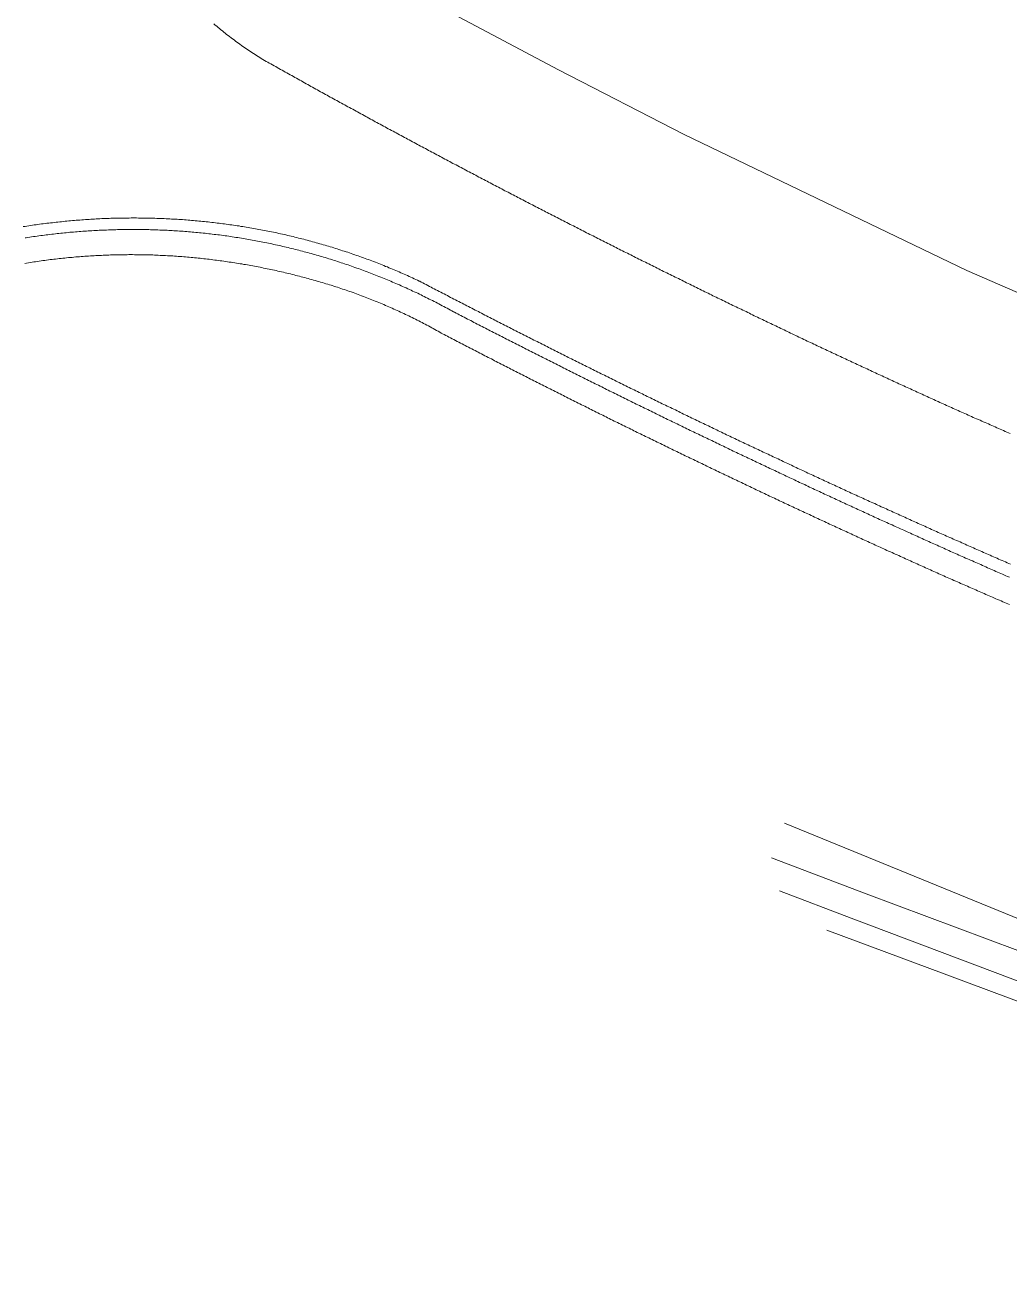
# Model space of a CAD drawing. Header units: millimetres. Extents: x 949 to 2135, y 1001 to 2286.
# Drawn here: x 1002.9 to 1110.2, y 1817.1 to 1952.5 of the extents above; entities that cross this region are included whole.
import ezdxf

# ---------------------------------------------------------------- set-up
doc = ezdxf.new("R2010")
doc.units = ezdxf.units.MM
for name, color, linetype, lineweight in [('Nivel 12', 7, 'Continuous', 0), ('Nivel 15', 7, 'Continuous', 0), ('Nivel 17', 7, 'Continuous', 0), ('Nivel 24', 7, 'Continuous', 0)]:
    doc.layers.add(name, color=color, linetype=linetype, lineweight=lineweight)

msp = doc.modelspace()

# ---------------------------------------------------------------- linework, layer by layer
at = {"layer": 'Nivel 12', "color": 7, "linetype": 'Continuous', "lineweight": 0, "flags": 128}
msp.add_lwpolyline([(1141.8, 1909.98), (1105.59, 1925.7), (1074.76, 1940.55), (1061.07, 1947.58), (1049.08, 1953.94), (1045.34, 1956.87), (1042.32, 1960.26), (1039.95, 1964.12), (1038.45, 1968.03), (1037.59, 1972.23), (1037.5, 1976.58), (1038.18, 1980.97), (1039.56, 1985.11), (1042.17, 1989.62), (1111.21, 2087.93), (1193.4, 1938.26), (1141.8, 1909.98)], close=True, dxfattribs=at)
msp.add_lwpolyline([(1390.01, 1775.7), (1373.63, 1780.26), (1357.2, 1784.77), (1320.88, 1794.15), (1308.18, 1797.28), (1281.18, 1798.11), (1255.82, 1798.87), (1243.14, 1799.29), (1238.94, 1799.84), (1234.55, 1801.06), (1218.53, 1805.86), (1197.93, 1812.27), (1194.06, 1813.64), (1184.78, 1817.23), (1180.66, 1819), (1155.2, 1829.51), (1139.47, 1835.28), (1122.57, 1841.78), (1103.11, 1849.04), (1090.3, 1853.81)], dxfattribs=at)
at = {"layer": 'Nivel 15', "color": 7, "linetype": 'Continuous', "lineweight": 0, "flags": 128}
for points in [[(1023.52, 1952.61), (1023.67, 1952.48), (1023.83, 1952.35), (1023.98, 1952.22), (1024.13, 1952.09), (1024.29, 1951.96), (1024.44, 1951.84), (1024.6, 1951.71), (1024.76, 1951.59), (1024.91, 1951.46), (1025.07, 1951.34), (1025.23, 1951.22), (1025.39, 1951.09), (1025.55, 1950.97), (1025.71, 1950.85), (1025.87, 1950.73), (1026.03, 1950.61), (1026.19, 1950.5), (1026.35, 1950.38), (1026.51, 1950.26), (1026.68, 1950.15), (1026.84, 1950.03), (1027.01, 1949.92), (1027.17, 1949.81), (1027.34, 1949.7), (1027.5, 1949.58), (1027.67, 1949.47), (1027.84, 1949.36), (1028, 1949.26), (1028.17, 1949.15), (1028.34, 1949.04), (1028.51, 1948.93), (1028.68, 1948.83), (1028.85, 1948.72), (1028.86, 1948.72), (1029.03, 1948.62), (1029.21, 1948.52), (1029.38, 1948.42), (1029.56, 1948.33), (1029.73, 1948.23), (1029.91, 1948.13), (1030.08, 1948.03), (1030.26, 1947.94), (1030.43, 1947.84), (1030.6, 1947.74), (1030.78, 1947.64), (1030.95, 1947.54), (1031.13, 1947.45), (1031.3, 1947.35), (1031.48, 1947.25), (1031.65, 1947.15), (1031.83, 1947.06), (1032, 1946.96), (1032.18, 1946.86), (1032.35, 1946.77), (1032.53, 1946.67), (1032.7, 1946.57), (1032.88, 1946.47), (1033.05, 1946.38), (1033.22, 1946.28), (1033.4, 1946.18), (1033.57, 1946.08), (1033.75, 1945.99), (1033.92, 1945.89), (1034.1, 1945.79), (1034.27, 1945.7), (1034.45, 1945.6), (1034.62, 1945.5), (1034.8, 1945.41), (1034.97, 1945.31), (1035.15, 1945.21), (1035.32, 1945.12), (1035.5, 1945.02), (1035.67, 1944.92), (1035.85, 1944.83), (1036.02, 1944.73), (1036.2, 1944.63), (1036.38, 1944.54), (1036.55, 1944.44), (1036.73, 1944.34), (1036.9, 1944.25), (1037.08, 1944.15), (1037.25, 1944.05), (1037.43, 1943.96), (1037.6, 1943.86), (1037.78, 1943.77), (1037.95, 1943.67), (1038.13, 1943.57), (1038.3, 1943.48), (1038.48, 1943.38), (1038.65, 1943.29), (1038.83, 1943.19), (1039.01, 1943.09), (1039.18, 1943), (1039.36, 1942.9), (1039.53, 1942.81), (1039.71, 1942.71), (1039.88, 1942.61), (1040.06, 1942.52), (1040.23, 1942.42), (1040.41, 1942.33), (1040.59, 1942.23), (1040.76, 1942.14), (1040.94, 1942.04), (1041.11, 1941.94), (1041.29, 1941.85), (1041.46, 1941.75), (1041.64, 1941.66), (1041.82, 1941.56), (1041.99, 1941.47), (1042.17, 1941.37), (1042.34, 1941.28), (1042.52, 1941.18), (1042.69, 1941.09), (1042.87, 1940.99), (1043.05, 1940.9), (1043.22, 1940.8), (1043.4, 1940.71), (1043.57, 1940.61), (1043.75, 1940.52), (1043.93, 1940.42), (1044.1, 1940.33), (1044.28, 1940.23), (1044.46, 1940.14), (1044.63, 1940.04), (1044.81, 1939.95), (1044.98, 1939.85), (1045.16, 1939.76), (1045.34, 1939.66), (1045.51, 1939.57), (1045.69, 1939.47), (1045.86, 1939.38), (1046.04, 1939.29), (1046.22, 1939.19), (1046.39, 1939.1), (1046.57, 1939), (1046.75, 1938.91), (1046.92, 1938.81), (1047.1, 1938.72), (1047.28, 1938.63), (1047.45, 1938.53), (1047.63, 1938.44), (1047.8, 1938.34), (1047.98, 1938.25), (1048.16, 1938.15), (1048.33, 1938.06), (1048.51, 1937.97), (1048.69, 1937.87), (1048.86, 1937.78), (1049.04, 1937.69), (1049.22, 1937.59), (1049.39, 1937.5), (1049.57, 1937.4), (1049.75, 1937.31), (1049.92, 1937.22), (1050.1, 1937.12), (1050.28, 1937.03), (1050.45, 1936.94), (1050.63, 1936.84), (1050.81, 1936.75), (1050.98, 1936.66), (1051.16, 1936.56), (1051.34, 1936.47), (1051.52, 1936.38), (1051.69, 1936.28), (1051.87, 1936.19), (1052.05, 1936.1), (1052.22, 1936), (1052.4, 1935.91), (1052.58, 1935.82), (1052.75, 1935.72), (1052.93, 1935.63), (1053.11, 1935.54), (1053.29, 1935.44), (1053.46, 1935.35), (1053.64, 1935.26), (1053.82, 1935.17), (1053.99, 1935.07), (1054.17, 1934.98), (1054.35, 1934.89), (1054.53, 1934.79), (1054.7, 1934.7), (1054.88, 1934.61), (1055.06, 1934.52), (1055.23, 1934.42), (1055.41, 1934.33), (1055.59, 1934.24), (1055.77, 1934.15), (1055.94, 1934.05), (1056.12, 1933.96), (1056.3, 1933.87), (1056.48, 1933.78), (1056.65, 1933.69), (1056.83, 1933.59), (1057.01, 1933.5), (1057.19, 1933.41), (1057.36, 1933.32), (1057.54, 1933.22), (1057.72, 1933.13), (1057.9, 1933.04), (1058.07, 1932.95), (1058.25, 1932.86), (1058.43, 1932.76), (1058.61, 1932.67), (1058.78, 1932.58), (1058.96, 1932.49), (1059.14, 1932.4), (1059.32, 1932.31), (1059.5, 1932.21), (1059.67, 1932.12), (1059.85, 1932.03), (1060.03, 1931.94), (1060.21, 1931.85), (1060.38, 1931.76), (1060.56, 1931.67), (1060.74, 1931.57), (1060.92, 1931.48), (1061.1, 1931.39), (1061.27, 1931.3), (1061.45, 1931.21), (1061.63, 1931.12), (1061.81, 1931.03), (1061.99, 1930.94), (1062.16, 1930.84), (1062.34, 1930.75), (1062.52, 1930.66), (1062.7, 1930.57), (1062.88, 1930.48), (1063.06, 1930.39), (1063.23, 1930.3), (1063.41, 1930.21), (1063.59, 1930.12), (1063.77, 1930.03), (1063.95, 1929.94), (1064.12, 1929.84), (1064.3, 1929.75), (1064.48, 1929.66), (1064.66, 1929.57), (1064.84, 1929.48), (1065.02, 1929.39), (1065.19, 1929.3), (1065.37, 1929.21), (1065.55, 1929.12), (1065.73, 1929.03), (1065.91, 1928.94), (1066.09, 1928.85), (1066.27, 1928.76), (1066.44, 1928.67), (1066.62, 1928.58), (1066.8, 1928.49), (1066.98, 1928.4), (1067.16, 1928.31), (1067.34, 1928.22), (1067.52, 1928.13), (1067.69, 1928.04), (1067.87, 1927.95), (1068.05, 1927.86), (1068.23, 1927.77), (1068.41, 1927.68), (1068.59, 1927.59), (1068.77, 1927.5), (1068.94, 1927.41), (1069.12, 1927.32), (1069.3, 1927.23), (1069.48, 1927.14), (1069.66, 1927.05), (1069.84, 1926.96), (1070.02, 1926.87), (1070.2, 1926.78), (1070.38, 1926.69), (1070.55, 1926.61), (1070.73, 1926.52), (1070.91, 1926.43), (1071.09, 1926.34), (1071.27, 1926.25), (1071.45, 1926.16), (1071.63, 1926.07), (1071.81, 1925.98), (1071.99, 1925.89), (1072.17, 1925.8), (1072.35, 1925.71), (1072.52, 1925.62), (1072.7, 1925.54), (1072.88, 1925.45), (1073.06, 1925.36), (1073.24, 1925.27), (1073.42, 1925.18), (1073.6, 1925.09), (1073.78, 1925), (1073.96, 1924.91), (1074.14, 1924.83), (1074.32, 1924.74), (1074.5, 1924.65), (1074.68, 1924.56), (1074.85, 1924.47), (1075.03, 1924.38), (1075.21, 1924.3), (1075.39, 1924.21), (1075.57, 1924.12), (1075.75, 1924.03), (1075.93, 1923.94), (1076.11, 1923.85), (1076.29, 1923.77), (1076.47, 1923.68), (1076.65, 1923.59), (1076.83, 1923.5), (1077.01, 1923.41), (1077.19, 1923.33), (1077.37, 1923.24), (1077.55, 1923.15), (1077.73, 1923.06), (1077.91, 1922.97), (1078.09, 1922.89), (1078.27, 1922.8), (1078.45, 1922.71), (1078.63, 1922.62), (1078.81, 1922.54), (1078.99, 1922.45), (1079.17, 1922.36), (1079.35, 1922.27), (1079.53, 1922.19), (1079.71, 1922.1), (1079.89, 1922.01), (1080.07, 1921.92), (1080.25, 1921.84), (1080.43, 1921.75), (1080.6, 1921.66), (1080.78, 1921.58), (1080.97, 1921.49), (1081.15, 1921.4), (1081.33, 1921.31), (1081.51, 1921.23), (1081.69, 1921.14), (1081.87, 1921.05), (1082.05, 1920.97), (1082.23, 1920.88), (1082.41, 1920.79), (1082.59, 1920.71), (1082.77, 1920.62), (1082.95, 1920.53), (1083.13, 1920.45), (1083.31, 1920.36), (1083.49, 1920.27), (1083.67, 1920.19), (1083.85, 1920.1), (1084.03, 1920.01), (1084.21, 1919.93), (1084.39, 1919.84), (1084.57, 1919.75), (1084.75, 1919.67), (1084.93, 1919.58), (1085.11, 1919.49), (1085.29, 1919.41), (1085.47, 1919.32), (1085.65, 1919.24), (1085.83, 1919.15), (1086.01, 1919.06), (1086.19, 1918.98), (1086.37, 1918.89), (1086.55, 1918.81), (1086.74, 1918.72), (1086.92, 1918.63), (1087.1, 1918.55), (1087.28, 1918.46), (1087.46, 1918.38), (1087.64, 1918.29), (1087.82, 1918.2), (1088, 1918.12), (1088.18, 1918.03), (1088.36, 1917.95), (1088.54, 1917.86), (1088.72, 1917.78), (1088.9, 1917.69), (1089.08, 1917.61), (1089.27, 1917.52), (1089.45, 1917.43), (1089.63, 1917.35), (1089.81, 1917.26), (1089.99, 1917.18), (1090.17, 1917.09), (1090.35, 1917.01), (1090.53, 1916.92), (1090.71, 1916.84), (1090.89, 1916.75), (1091.07, 1916.67), (1091.26, 1916.58), (1091.44, 1916.5), (1091.62, 1916.41), (1091.8, 1916.33), (1091.98, 1916.24), (1092.16, 1916.16), (1092.34, 1916.07), (1092.52, 1915.99), (1092.7, 1915.9), (1092.89, 1915.82), (1093.07, 1915.74), (1093.25, 1915.65), (1093.43, 1915.57), (1093.61, 1915.48), (1093.79, 1915.4), (1093.97, 1915.31), (1094.15, 1915.23), (1094.34, 1915.14), (1094.52, 1915.06), (1094.7, 1914.98), (1094.88, 1914.89), (1095.06, 1914.81), (1095.24, 1914.72), (1095.42, 1914.64), (1095.61, 1914.56), (1095.79, 1914.47), (1095.97, 1914.39), (1096.15, 1914.3), (1096.33, 1914.22), (1096.51, 1914.14), (1096.7, 1914.05), (1096.88, 1913.97), (1097.06, 1913.88), (1097.24, 1913.8), (1097.42, 1913.72), (1097.6, 1913.63), (1097.79, 1913.55), (1097.97, 1913.47), (1098.15, 1913.38), (1098.33, 1913.3), (1098.51, 1913.21), (1098.69, 1913.13), (1098.88, 1913.05), (1099.06, 1912.96), (1099.24, 1912.88), (1099.42, 1912.8), (1099.6, 1912.71), (1099.78, 1912.63), (1099.97, 1912.55), (1100.15, 1912.47), (1100.33, 1912.38), (1100.51, 1912.3), (1100.69, 1912.22), (1100.88, 1912.13), (1101.06, 1912.05), (1101.24, 1911.97), (1101.42, 1911.88), (1101.6, 1911.8), (1101.79, 1911.72), (1101.97, 1911.64), (1102.15, 1911.55), (1102.33, 1911.47), (1102.44, 1911.42), (1102.62, 1911.34), (1102.8, 1911.26), (1102.99, 1911.18), (1103.17, 1911.1), (1103.35, 1911.01), (1103.54, 1910.93), (1103.72, 1910.85), (1103.9, 1910.77), (1104.08, 1910.69), (1104.27, 1910.61), (1104.45, 1910.53), (1104.63, 1910.44), (1104.81, 1910.36), (1105, 1910.28), (1105.18, 1910.2), (1105.36, 1910.12), (1105.55, 1910.04), (1105.73, 1909.96), (1105.91, 1909.88), (1106.09, 1909.8), (1106.28, 1909.71), (1106.46, 1909.63), (1106.64, 1909.55), (1106.83, 1909.47), (1107.01, 1909.39), (1107.19, 1909.31), (1107.37, 1909.23), (1107.56, 1909.15), (1107.74, 1909.07), (1107.92, 1908.99), (1108.11, 1908.91), (1108.29, 1908.83), (1108.47, 1908.74), (1108.66, 1908.66), (1108.84, 1908.58), (1109.02, 1908.5), (1109.2, 1908.42), (1109.39, 1908.34), (1109.57, 1908.26), (1109.75, 1908.18), (1109.94, 1908.1), (1110.12, 1908.02), (1110.3, 1907.94)], [(1002.75, 1930.5), (1002.95, 1930.53), (1003.15, 1930.56), (1003.35, 1930.59), (1003.54, 1930.62), (1003.74, 1930.65), (1003.94, 1930.68), (1004.14, 1930.7), (1004.33, 1930.73), (1004.53, 1930.76), (1004.73, 1930.79), (1004.93, 1930.81), (1005.13, 1930.84), (1005.33, 1930.86), (1005.52, 1930.89), (1005.72, 1930.91), (1005.92, 1930.93), (1006.12, 1930.96), (1006.32, 1930.98), (1006.52, 1931), (1006.72, 1931.02), (1006.92, 1931.04), (1007.12, 1931.06), (1007.31, 1931.08), (1007.51, 1931.1), (1007.71, 1931.12), (1007.91, 1931.14), (1008.11, 1931.16), (1008.31, 1931.17), (1008.51, 1931.19), (1008.71, 1931.21), (1008.91, 1931.22), (1009.11, 1931.24), (1009.31, 1931.25), (1009.51, 1931.27), (1009.71, 1931.28), (1009.91, 1931.29), (1010.11, 1931.31), (1010.3, 1931.32), (1010.5, 1931.33), (1010.7, 1931.34), (1010.9, 1931.35), (1011.1, 1931.36), (1011.3, 1931.37), (1011.5, 1931.38), (1011.7, 1931.39), (1011.9, 1931.39), (1012.1, 1931.4), (1012.3, 1931.41), (1012.5, 1931.41), (1012.7, 1931.42), (1012.9, 1931.42), (1013.1, 1931.43), (1013.3, 1931.43), (1013.5, 1931.44), (1013.7, 1931.44), (1013.9, 1931.44), (1014.1, 1931.44), (1014.3, 1931.44), (1014.5, 1931.45), (1014.7, 1931.45), (1014.9, 1931.45), (1015.1, 1931.45), (1015.3, 1931.44), (1015.5, 1931.44), (1015.7, 1931.44), (1015.9, 1931.44), (1016.1, 1931.43), (1016.3, 1931.43), (1016.5, 1931.43), (1016.7, 1931.42), (1016.9, 1931.41), (1017.1, 1931.41), (1017.3, 1931.4), (1017.5, 1931.4), (1017.7, 1931.39), (1017.9, 1931.38), (1018.1, 1931.37), (1018.3, 1931.36), (1018.5, 1931.35), (1018.7, 1931.34), (1018.9, 1931.33), (1019.1, 1931.32), (1019.3, 1931.31), (1019.5, 1931.3), (1019.7, 1931.28), (1019.9, 1931.27), (1020.1, 1931.26), (1020.3, 1931.24), (1020.5, 1931.23), (1020.7, 1931.21), (1020.9, 1931.19), (1021.09, 1931.18), (1021.29, 1931.16), (1021.49, 1931.14), (1021.69, 1931.13), (1021.89, 1931.11), (1022.09, 1931.09), (1022.29, 1931.07), (1022.49, 1931.05), (1022.69, 1931.03), (1022.89, 1931.01), (1023.09, 1930.98), (1023.28, 1930.96), (1023.48, 1930.94), (1023.68, 1930.92), (1023.88, 1930.89), (1024.08, 1930.87), (1024.28, 1930.84), (1024.48, 1930.82), (1024.67, 1930.79), (1024.87, 1930.77), (1025.07, 1930.74), (1025.27, 1930.71), (1025.47, 1930.68), (1025.66, 1930.65), (1025.86, 1930.62), (1026.06, 1930.6), (1026.26, 1930.57), (1026.46, 1930.53), (1026.46, 1930.53), (1026.66, 1930.5), (1026.86, 1930.47), (1027.05, 1930.44), (1027.25, 1930.41), (1027.45, 1930.37), (1027.64, 1930.34), (1027.84, 1930.3), (1028.04, 1930.27), (1028.23, 1930.23), (1028.43, 1930.2), (1028.63, 1930.16), (1028.82, 1930.12), (1029.02, 1930.09), (1029.22, 1930.05), (1029.41, 1930.01), (1029.61, 1929.97), (1029.81, 1929.93), (1030, 1929.89), (1030.2, 1929.85), (1030.39, 1929.81), (1030.59, 1929.76), (1030.78, 1929.72), (1030.98, 1929.68), (1031.17, 1929.63), (1031.37, 1929.59), (1031.56, 1929.54), (1031.76, 1929.5), (1031.95, 1929.45), (1032.15, 1929.41), (1032.34, 1929.36), (1032.54, 1929.31), (1032.73, 1929.26), (1032.92, 1929.22), (1033.12, 1929.17), (1033.31, 1929.12), (1033.51, 1929.07), (1033.7, 1929.01), (1033.89, 1928.96), (1034.09, 1928.91), (1034.28, 1928.86), (1034.47, 1928.81), (1034.66, 1928.75), (1034.86, 1928.7), (1035.05, 1928.64), (1035.24, 1928.59), (1035.43, 1928.53), (1035.63, 1928.48), (1035.82, 1928.42), (1036.01, 1928.36), (1036.2, 1928.3), (1036.39, 1928.25), (1036.58, 1928.19), (1036.77, 1928.13), (1036.96, 1928.07), (1037.15, 1928.01), (1037.35, 1927.95), (1037.54, 1927.88), (1037.73, 1927.82), (1037.92, 1927.76), (1038.11, 1927.7), (1038.3, 1927.63), (1038.48, 1927.57), (1038.67, 1927.5), (1038.86, 1927.44), (1039.05, 1927.37), (1039.24, 1927.31), (1039.43, 1927.24), (1039.62, 1927.17), (1039.81, 1927.1), (1039.99, 1927.04), (1040.18, 1926.97), (1040.37, 1926.9), (1040.56, 1926.83), (1040.74, 1926.76), (1040.93, 1926.69), (1041.12, 1926.61), (1041.3, 1926.54), (1041.49, 1926.47), (1041.68, 1926.4), (1041.86, 1926.32), (1042.05, 1926.25), (1042.23, 1926.17), (1042.42, 1926.1), (1042.6, 1926.02), (1042.79, 1925.95), (1042.97, 1925.87), (1043.16, 1925.79), (1043.34, 1925.71), (1043.53, 1925.64), (1043.71, 1925.56), (1043.89, 1925.48), (1044.08, 1925.4), (1044.26, 1925.32), (1044.44, 1925.24), (1044.62, 1925.16), (1044.81, 1925.07), (1044.99, 1924.99), (1045.17, 1924.91), (1045.35, 1924.82), (1045.53, 1924.74), (1045.72, 1924.66), (1045.9, 1924.57), (1045.95, 1924.55), (1046.12, 1924.46), (1046.3, 1924.36), (1046.48, 1924.27), (1046.65, 1924.18), (1046.83, 1924.08), (1047.01, 1923.99), (1047.19, 1923.9), (1047.36, 1923.81), (1047.54, 1923.71), (1047.72, 1923.62), (1047.9, 1923.53), (1048.07, 1923.44), (1048.25, 1923.34), (1048.43, 1923.25), (1048.61, 1923.16), (1048.78, 1923.07), (1048.96, 1922.98), (1049.14, 1922.88), (1049.32, 1922.79), (1049.49, 1922.7), (1049.67, 1922.61), (1049.85, 1922.52), (1050.03, 1922.42), (1050.2, 1922.33), (1050.38, 1922.24), (1050.56, 1922.15), (1050.74, 1922.06), (1050.91, 1921.96), (1051.09, 1921.87), (1051.27, 1921.78), (1051.45, 1921.69), (1051.62, 1921.6), (1051.8, 1921.51), (1051.98, 1921.41), (1052.16, 1921.32), (1052.34, 1921.23), (1052.51, 1921.14), (1052.69, 1921.05), (1052.87, 1920.96), (1053.05, 1920.86), (1053.23, 1920.77), (1053.4, 1920.68), (1053.58, 1920.59), (1053.76, 1920.5), (1053.94, 1920.41), (1054.12, 1920.32), (1054.29, 1920.23), (1054.47, 1920.13), (1054.65, 1920.04), (1054.83, 1919.95), (1055.01, 1919.86), (1055.18, 1919.77), (1055.36, 1919.68), (1055.54, 1919.59), (1055.72, 1919.5), (1055.9, 1919.41), (1056.07, 1919.32), (1056.25, 1919.23), (1056.43, 1919.14), (1056.61, 1919.04), (1056.79, 1918.95), (1056.97, 1918.86), (1057.14, 1918.77), (1057.32, 1918.68), (1057.5, 1918.59), (1057.68, 1918.5), (1057.86, 1918.41), (1058.04, 1918.32), (1058.21, 1918.23), (1058.39, 1918.14), (1058.57, 1918.05), (1058.75, 1917.96), (1058.93, 1917.87), (1059.11, 1917.78), (1059.29, 1917.69), (1059.46, 1917.6), (1059.64, 1917.51), (1059.82, 1917.42), (1060, 1917.33), (1060.18, 1917.24), (1060.36, 1917.15), (1060.54, 1917.06), (1060.71, 1916.97), (1060.89, 1916.88), (1061.07, 1916.79), (1061.25, 1916.7), (1061.43, 1916.61), (1061.61, 1916.52), (1061.79, 1916.43), (1061.97, 1916.34), (1062.14, 1916.25), (1062.32, 1916.16), (1062.5, 1916.07), (1062.68, 1915.98), (1062.86, 1915.89), (1063.04, 1915.8), (1063.22, 1915.71), (1063.4, 1915.62), (1063.58, 1915.54), (1063.75, 1915.45), (1063.93, 1915.36), (1064.11, 1915.27), (1064.29, 1915.18), (1064.47, 1915.09), (1064.65, 1915), (1064.83, 1914.91), (1065.01, 1914.82), (1065.19, 1914.73), (1065.37, 1914.64), (1065.55, 1914.56), (1065.72, 1914.47), (1065.9, 1914.38), (1066.08, 1914.29), (1066.26, 1914.2), (1066.44, 1914.11), (1066.62, 1914.02), (1066.8, 1913.93), (1066.98, 1913.85), (1067.16, 1913.76), (1067.34, 1913.67), (1067.52, 1913.58), (1067.7, 1913.49), (1067.88, 1913.4), (1068.06, 1913.31), (1068.23, 1913.23), (1068.41, 1913.14), (1068.59, 1913.05), (1068.77, 1912.96), (1068.95, 1912.87), (1069.13, 1912.79), (1069.31, 1912.7), (1069.49, 1912.61), (1069.67, 1912.52), (1069.85, 1912.43), (1070.03, 1912.34), (1070.21, 1912.26), (1070.39, 1912.17), (1070.57, 1912.08), (1070.75, 1911.99), (1070.93, 1911.91), (1071.11, 1911.82), (1071.29, 1911.73), (1071.47, 1911.64), (1071.65, 1911.55), (1071.83, 1911.47), (1072.01, 1911.38), (1072.19, 1911.29), (1072.37, 1911.2), (1072.55, 1911.12), (1072.73, 1911.03), (1072.91, 1910.94), (1073.09, 1910.85), (1073.27, 1910.77), (1073.45, 1910.68), (1073.63, 1910.59), (1073.81, 1910.51), (1073.99, 1910.42), (1074.17, 1910.33), (1074.35, 1910.24), (1074.53, 1910.16), (1074.71, 1910.07), (1074.89, 1909.98), (1075.07, 1909.9), (1075.25, 1909.81), (1075.43, 1909.72), (1075.61, 1909.63), (1075.79, 1909.55), (1075.97, 1909.46), (1076.15, 1909.37), (1076.33, 1909.29), (1076.51, 1909.2), (1076.69, 1909.11), (1076.87, 1909.03), (1077.05, 1908.94), (1077.23, 1908.85), (1077.41, 1908.77), (1077.59, 1908.68), (1077.77, 1908.59), (1077.95, 1908.51), (1078.13, 1908.42), (1078.31, 1908.34), (1078.49, 1908.25), (1078.67, 1908.16), (1078.85, 1908.08), (1079.03, 1907.99), (1079.21, 1907.9), (1079.39, 1907.82), (1079.57, 1907.73), (1079.75, 1907.65), (1079.93, 1907.56), (1080.12, 1907.47), (1080.3, 1907.39), (1080.48, 1907.3), (1080.66, 1907.22), (1080.84, 1907.13), (1081.02, 1907.04), (1081.2, 1906.96), (1081.38, 1906.87), (1081.56, 1906.79), (1081.74, 1906.7), (1081.92, 1906.62), (1082.1, 1906.53), (1082.28, 1906.45), (1082.46, 1906.36), (1082.65, 1906.27), (1082.83, 1906.19), (1083.01, 1906.1), (1083.19, 1906.02), (1083.37, 1905.93), (1083.55, 1905.85), (1083.73, 1905.76), (1083.91, 1905.68), (1084.09, 1905.59), (1084.27, 1905.51), (1084.45, 1905.42), (1084.64, 1905.34), (1084.82, 1905.25), (1085, 1905.17), (1085.18, 1905.08), (1085.36, 1905), (1085.54, 1904.91), (1085.72, 1904.83), (1085.9, 1904.74), (1086.08, 1904.66), (1086.27, 1904.57), (1086.45, 1904.49), (1086.63, 1904.4), (1086.81, 1904.32), (1086.99, 1904.23), (1087.17, 1904.15), (1087.35, 1904.06), (1087.53, 1903.98), (1087.71, 1903.9), (1087.9, 1903.81), (1088.08, 1903.73), (1088.26, 1903.64), (1088.44, 1903.56), (1088.62, 1903.47), (1088.8, 1903.39), (1088.98, 1903.31), (1089.17, 1903.22), (1089.35, 1903.14), (1089.53, 1903.05), (1089.71, 1902.97), (1089.89, 1902.88), (1090.07, 1902.8), (1090.25, 1902.72), (1090.44, 1902.63), (1090.62, 1902.55), (1090.8, 1902.47), (1090.98, 1902.38), (1091.16, 1902.3), (1091.34, 1902.21), (1091.53, 1902.13), (1091.71, 1902.05), (1091.89, 1901.96), (1092.07, 1901.88), (1092.25, 1901.8), (1092.43, 1901.71), (1092.62, 1901.63), (1092.8, 1901.55), (1092.98, 1901.46), (1093.16, 1901.38), (1093.34, 1901.29), (1093.53, 1901.21), (1093.71, 1901.13), (1093.89, 1901.05), (1094.07, 1900.96), (1094.25, 1900.88), (1094.43, 1900.8), (1094.62, 1900.71), (1094.8, 1900.63), (1094.98, 1900.55), (1095.16, 1900.46), (1095.34, 1900.38), (1095.53, 1900.3), (1095.71, 1900.21), (1095.89, 1900.13), (1096.07, 1900.05), (1096.25, 1899.97), (1096.44, 1899.88), (1096.62, 1899.8), (1096.8, 1899.72), (1096.98, 1899.64), (1097.17, 1899.55), (1097.35, 1899.47), (1097.53, 1899.39), (1097.71, 1899.31), (1097.89, 1899.22), (1098.08, 1899.14), (1098.26, 1899.06), (1098.44, 1898.98), (1098.62, 1898.89), (1098.81, 1898.81), (1098.99, 1898.73), (1099.17, 1898.65), (1099.35, 1898.57), (1099.53, 1898.48), (1099.72, 1898.4), (1099.9, 1898.32), (1100.08, 1898.24), (1100.26, 1898.15), (1100.45, 1898.07), (1100.63, 1897.99), (1100.81, 1897.91), (1100.99, 1897.83), (1101.18, 1897.75), (1101.36, 1897.66), (1101.54, 1897.58), (1101.72, 1897.5), (1101.91, 1897.42), (1102.09, 1897.34), (1102.27, 1897.26), (1102.45, 1897.17), (1102.64, 1897.09), (1102.82, 1897.01), (1103, 1896.93), (1103.19, 1896.85), (1103.37, 1896.77), (1103.55, 1896.69), (1103.73, 1896.6), (1103.92, 1896.52), (1104.1, 1896.44), (1104.28, 1896.36), (1104.46, 1896.28), (1104.65, 1896.2), (1104.83, 1896.12), (1105.01, 1896.04), (1105.2, 1895.96), (1105.38, 1895.87), (1105.56, 1895.79), (1105.74, 1895.71), (1105.93, 1895.63), (1106.11, 1895.55), (1106.29, 1895.47), (1106.48, 1895.39), (1106.66, 1895.31), (1106.84, 1895.23), (1107.03, 1895.15), (1107.21, 1895.07), (1107.39, 1894.99), (1107.58, 1894.91), (1107.76, 1894.83), (1107.94, 1894.75), (1108.12, 1894.67), (1108.31, 1894.58), (1108.49, 1894.5), (1108.67, 1894.42), (1108.86, 1894.34), (1109.04, 1894.26), (1109.22, 1894.18), (1109.41, 1894.1), (1109.59, 1894.02), (1109.77, 1893.94), (1109.96, 1893.86), (1110.14, 1893.78), (1110.32, 1893.7)]]:
    msp.add_lwpolyline(points, dxfattribs=at)
at = {"layer": 'Nivel 17', "color": 30, "linetype": 'Continuous', "lineweight": 0, "flags": 128}
for points in [[(1110.21, 1892.28), (1110.02, 1892.36), (1109.84, 1892.44), (1109.66, 1892.52), (1109.47, 1892.6), (1109.29, 1892.68), (1109.11, 1892.76), (1108.92, 1892.84), (1108.74, 1892.92), (1108.56, 1893), (1108.37, 1893.08), (1108.19, 1893.16), (1108.01, 1893.24), (1107.82, 1893.32), (1107.64, 1893.4), (1107.46, 1893.48), (1107.27, 1893.56), (1107.09, 1893.65), (1106.91, 1893.73), (1106.73, 1893.81), (1106.54, 1893.89), (1106.36, 1893.97), (1106.18, 1894.05), (1105.99, 1894.13), (1105.81, 1894.21), (1105.63, 1894.29), (1105.44, 1894.37), (1105.26, 1894.45), (1105.08, 1894.53), (1104.9, 1894.62), (1104.71, 1894.7), (1104.53, 1894.78), (1104.35, 1894.86), (1104.16, 1894.94), (1103.98, 1895.02), (1103.8, 1895.1), (1103.62, 1895.18), (1103.43, 1895.27), (1103.25, 1895.35), (1103.07, 1895.43), (1102.89, 1895.51), (1102.7, 1895.59), (1102.52, 1895.67), (1102.34, 1895.76), (1102.16, 1895.84), (1101.97, 1895.92), (1101.79, 1896), (1101.61, 1896.08), (1101.43, 1896.16), (1101.24, 1896.25), (1101.06, 1896.33), (1100.88, 1896.41), (1100.7, 1896.49), (1100.51, 1896.57), (1100.33, 1896.66), (1100.15, 1896.74), (1099.97, 1896.82), (1099.78, 1896.9), (1099.6, 1896.99), (1099.42, 1897.07), (1099.24, 1897.15), (1099.06, 1897.23), (1098.87, 1897.32), (1098.69, 1897.4), (1098.51, 1897.48), (1098.33, 1897.56), (1098.14, 1897.65), (1097.96, 1897.73), (1097.78, 1897.81), (1097.6, 1897.89), (1097.42, 1897.98), (1097.23, 1898.06), (1097.05, 1898.14), (1096.87, 1898.23), (1096.69, 1898.31), (1096.61, 1898.34), (1096.43, 1898.43), (1096.25, 1898.51), (1096.07, 1898.59), (1095.88, 1898.68), (1095.7, 1898.76), (1095.52, 1898.84), (1095.34, 1898.93), (1095.16, 1899.01), (1094.97, 1899.09), (1094.79, 1899.18), (1094.61, 1899.26), (1094.43, 1899.34), (1094.25, 1899.43), (1094.07, 1899.51), (1093.88, 1899.59), (1093.7, 1899.68), (1093.52, 1899.76), (1093.34, 1899.84), (1093.16, 1899.93), (1092.98, 1900.01), (1092.79, 1900.09), (1092.61, 1900.18), (1092.43, 1900.26), (1092.25, 1900.35), (1092.07, 1900.43), (1091.89, 1900.51), (1091.7, 1900.6), (1091.52, 1900.68), (1091.34, 1900.77), (1091.16, 1900.85), (1090.98, 1900.93), (1090.8, 1901.02), (1090.62, 1901.1), (1090.43, 1901.19), (1090.25, 1901.27), (1090.07, 1901.35), (1089.89, 1901.44), (1089.71, 1901.52), (1089.53, 1901.61), (1089.35, 1901.69), (1089.16, 1901.78), (1088.98, 1901.86), (1088.8, 1901.95), (1088.62, 1902.03), (1088.44, 1902.11), (1088.26, 1902.2), (1088.08, 1902.28), (1087.9, 1902.37), (1087.71, 1902.45), (1087.53, 1902.54), (1087.35, 1902.62), (1087.17, 1902.71), (1086.99, 1902.79), (1086.81, 1902.88), (1086.63, 1902.96), (1086.45, 1903.05), (1086.27, 1903.13), (1086.08, 1903.22), (1085.9, 1903.3), (1085.72, 1903.39), (1085.54, 1903.47), (1085.36, 1903.56), (1085.18, 1903.64), (1085, 1903.73), (1084.82, 1903.81), (1084.64, 1903.9), (1084.46, 1903.98), (1084.28, 1904.07), (1084.09, 1904.15), (1083.91, 1904.24), (1083.73, 1904.33), (1083.55, 1904.41), (1083.37, 1904.5), (1083.19, 1904.58), (1083.01, 1904.67), (1082.83, 1904.75), (1082.65, 1904.84), (1082.47, 1904.92), (1082.29, 1905.01), (1082.11, 1905.1), (1081.93, 1905.18), (1081.75, 1905.27), (1081.56, 1905.35), (1081.38, 1905.44), (1081.2, 1905.53), (1081.02, 1905.61), (1080.84, 1905.7), (1080.66, 1905.78), (1080.48, 1905.87), (1080.3, 1905.96), (1080.12, 1906.04), (1079.94, 1906.13), (1079.76, 1906.21), (1079.58, 1906.3), (1079.4, 1906.39), (1079.22, 1906.47), (1079.04, 1906.56), (1078.86, 1906.65), (1078.68, 1906.73), (1078.5, 1906.82), (1078.32, 1906.91), (1078.14, 1906.99), (1077.96, 1907.08), (1077.78, 1907.17), (1077.59, 1907.25), (1077.41, 1907.34), (1077.23, 1907.43), (1077.05, 1907.51), (1076.87, 1907.6), (1076.69, 1907.69), (1076.51, 1907.77), (1076.33, 1907.86), (1076.15, 1907.95), (1075.97, 1908.03), (1075.79, 1908.12), (1075.61, 1908.21), (1075.43, 1908.29), (1075.25, 1908.38), (1075.07, 1908.47), (1074.89, 1908.56), (1074.71, 1908.64), (1074.53, 1908.73), (1074.35, 1908.82), (1074.17, 1908.91), (1073.99, 1908.99), (1073.81, 1909.08), (1073.68, 1909.14), (1073.5, 1909.23), (1073.32, 1909.32), (1073.14, 1909.41), (1072.96, 1909.49), (1072.78, 1909.58), (1072.6, 1909.67), (1072.42, 1909.76), (1072.24, 1909.84), (1072.06, 1909.93), (1071.88, 1910.02), (1071.7, 1910.11), (1071.53, 1910.19), (1071.35, 1910.28), (1071.17, 1910.37), (1070.99, 1910.46), (1070.81, 1910.55), (1070.63, 1910.63), (1070.45, 1910.72), (1070.27, 1910.81), (1070.09, 1910.9), (1069.91, 1910.99), (1069.73, 1911.07), (1069.55, 1911.16), (1069.37, 1911.25), (1069.19, 1911.34), (1069.01, 1911.43), (1068.83, 1911.52), (1068.65, 1911.6), (1068.47, 1911.69), (1068.29, 1911.78), (1068.11, 1911.87), (1067.93, 1911.96), (1067.76, 1912.05), (1067.58, 1912.14), (1067.4, 1912.22), (1067.22, 1912.31), (1067.04, 1912.4), (1066.86, 1912.49), (1066.68, 1912.58), (1066.5, 1912.67), (1066.32, 1912.76), (1066.14, 1912.85), (1065.96, 1912.93), (1065.78, 1913.02), (1065.6, 1913.11), (1065.43, 1913.2), (1065.25, 1913.29), (1065.07, 1913.38), (1064.89, 1913.47), (1064.71, 1913.56), (1064.53, 1913.65), (1064.35, 1913.74), (1064.17, 1913.82), (1063.99, 1913.91), (1063.81, 1914), (1063.64, 1914.09), (1063.46, 1914.18), (1063.28, 1914.27), (1063.1, 1914.36), (1062.92, 1914.45), (1062.74, 1914.54), (1062.56, 1914.63), (1062.38, 1914.72), (1062.2, 1914.81), (1062.03, 1914.9), (1061.85, 1914.99), (1061.67, 1915.08), (1061.49, 1915.17), (1061.31, 1915.26), (1061.13, 1915.35), (1060.95, 1915.44), (1060.77, 1915.53), (1060.6, 1915.62), (1060.42, 1915.71), (1060.24, 1915.8), (1060.06, 1915.89), (1059.88, 1915.98), (1059.7, 1916.07), (1059.52, 1916.16), (1059.35, 1916.25), (1059.17, 1916.34), (1058.99, 1916.43), (1058.81, 1916.52), (1058.63, 1916.61), (1058.45, 1916.7), (1058.28, 1916.79), (1058.1, 1916.88), (1057.92, 1916.97), (1057.74, 1917.06), (1057.56, 1917.15), (1057.38, 1917.24), (1057.21, 1917.33), (1057.03, 1917.42), (1056.85, 1917.51), (1056.67, 1917.6), (1056.49, 1917.69), (1056.31, 1917.79), (1056.14, 1917.88), (1055.96, 1917.97), (1055.78, 1918.06), (1055.6, 1918.15), (1055.42, 1918.24), (1055.24, 1918.33), (1055.07, 1918.42), (1054.89, 1918.51), (1054.71, 1918.6), (1054.53, 1918.69), (1054.35, 1918.79), (1054.18, 1918.88), (1054, 1918.97), (1053.82, 1919.06), (1053.64, 1919.15), (1053.46, 1919.24), (1053.29, 1919.33), (1053.11, 1919.42), (1052.93, 1919.52), (1052.75, 1919.61), (1052.58, 1919.7), (1052.4, 1919.79), (1052.22, 1919.88), (1052.04, 1919.97), (1051.86, 1920.06), (1051.69, 1920.16), (1051.51, 1920.25), (1051.33, 1920.34), (1051.15, 1920.43), (1050.98, 1920.52), (1050.8, 1920.62), (1050.62, 1920.71), (1050.44, 1920.8), (1050.26, 1920.89), (1050.09, 1920.98), (1049.91, 1921.07), (1049.73, 1921.17), (1049.64, 1921.22), (1049.46, 1921.31), (1049.29, 1921.41), (1049.11, 1921.5), (1048.94, 1921.6), (1048.76, 1921.69), (1048.58, 1921.79), (1048.41, 1921.88), (1048.23, 1921.97), (1048.05, 1922.07), (1047.88, 1922.16), (1047.7, 1922.25), (1047.52, 1922.34), (1047.34, 1922.43), (1047.16, 1922.52), (1046.98, 1922.61), (1046.81, 1922.7), (1046.63, 1922.79), (1046.45, 1922.88), (1046.27, 1922.97), (1046.09, 1923.05), (1045.91, 1923.14), (1045.73, 1923.23), (1045.55, 1923.31), (1045.36, 1923.4), (1045.18, 1923.48), (1045, 1923.57), (1044.82, 1923.65), (1044.64, 1923.73), (1044.46, 1923.82), (1044.27, 1923.9), (1044.09, 1923.98), (1043.91, 1924.06), (1043.73, 1924.14), (1043.54, 1924.22), (1043.36, 1924.3), (1043.18, 1924.38), (1042.99, 1924.46), (1042.81, 1924.54), (1042.62, 1924.61), (1042.44, 1924.69), (1042.25, 1924.77), (1042.07, 1924.84), (1041.88, 1924.92), (1041.7, 1924.99), (1041.51, 1925.07), (1041.33, 1925.14), (1041.14, 1925.22), (1040.95, 1925.29), (1040.77, 1925.36), (1040.58, 1925.43), (1040.39, 1925.5), (1040.21, 1925.58), (1040.02, 1925.65), (1039.83, 1925.72), (1039.64, 1925.78), (1039.46, 1925.85), (1039.27, 1925.92), (1039.08, 1925.99), (1038.89, 1926.06), (1038.7, 1926.12), (1038.52, 1926.19), (1038.33, 1926.25), (1038.14, 1926.32), (1037.95, 1926.38), (1037.76, 1926.45), (1037.57, 1926.51), (1037.38, 1926.57), (1037.19, 1926.64), (1037, 1926.7), (1036.81, 1926.76), (1036.62, 1926.82), (1036.43, 1926.88), (1036.24, 1926.94), (1036.04, 1927), (1035.85, 1927.06), (1035.66, 1927.12), (1035.47, 1927.17), (1035.28, 1927.23), (1035.09, 1927.29), (1034.9, 1927.34), (1034.7, 1927.4), (1034.51, 1927.45), (1034.32, 1927.51), (1034.13, 1927.56), (1033.93, 1927.62), (1033.74, 1927.67), (1033.55, 1927.72), (1033.35, 1927.77), (1033.16, 1927.82), (1032.97, 1927.87), (1032.77, 1927.92), (1032.58, 1927.97), (1032.39, 1928.02), (1032.19, 1928.07), (1032, 1928.12), (1031.8, 1928.17), (1031.61, 1928.21), (1031.41, 1928.26), (1031.22, 1928.31), (1031.02, 1928.35), (1030.83, 1928.4), (1030.63, 1928.44), (1030.44, 1928.48), (1030.24, 1928.53), (1030.05, 1928.57), (1029.85, 1928.61), (1029.66, 1928.65), (1029.46, 1928.69), (1029.27, 1928.73), (1029.07, 1928.77), (1028.87, 1928.81), (1028.68, 1928.85), (1028.48, 1928.89), (1028.28, 1928.93), (1028.09, 1928.96), (1027.89, 1929), (1027.69, 1929.04), (1027.5, 1929.07), (1027.3, 1929.11), (1027.1, 1929.14), (1026.91, 1929.17), (1026.71, 1929.21), (1026.51, 1929.24), (1026.31, 1929.27), (1026.12, 1929.3), (1025.92, 1929.33), (1025.72, 1929.36), (1025.52, 1929.39), (1025.33, 1929.42), (1025.13, 1929.45), (1024.93, 1929.48), (1024.73, 1929.51), (1024.53, 1929.54), (1024.34, 1929.56), (1024.14, 1929.59), (1023.94, 1929.61), (1023.74, 1929.64), (1023.54, 1929.66), (1023.34, 1929.69), (1023.14, 1929.71), (1022.95, 1929.73), (1022.75, 1929.75), (1022.55, 1929.78), (1022.35, 1929.8), (1022.15, 1929.82), (1021.95, 1929.84), (1021.75, 1929.86), (1021.55, 1929.87), (1021.35, 1929.89), (1021.16, 1929.91), (1020.96, 1929.93), (1020.76, 1929.94), (1020.56, 1929.96), (1020.36, 1929.98), (1020.16, 1929.99), (1019.96, 1930), (1019.76, 1930.02), (1019.56, 1930.03), (1019.36, 1930.04), (1019.16, 1930.06), (1018.96, 1930.07), (1018.82, 1930.08), (1018.62, 1930.09), (1018.42, 1930.1), (1018.22, 1930.11), (1018.02, 1930.12), (1017.82, 1930.12), (1017.62, 1930.13), (1017.42, 1930.14), (1017.22, 1930.15), (1017.02, 1930.15), (1016.82, 1930.16), (1016.62, 1930.16), (1016.42, 1930.17), (1016.22, 1930.17), (1016.02, 1930.18), (1015.82, 1930.18), (1015.62, 1930.18), (1015.42, 1930.18), (1015.22, 1930.19), (1015.02, 1930.19), (1014.82, 1930.19), (1014.62, 1930.19), (1014.42, 1930.19), (1014.22, 1930.19), (1014.02, 1930.18), (1013.82, 1930.18), (1013.62, 1930.18), (1013.42, 1930.18), (1013.22, 1930.17), (1013.02, 1930.17), (1012.82, 1930.16), (1012.62, 1930.16), (1012.42, 1930.15), (1012.22, 1930.15), (1012.02, 1930.14), (1011.82, 1930.13), (1011.62, 1930.13), (1011.42, 1930.12), (1011.22, 1930.11), (1011.02, 1930.1), (1010.82, 1930.09), (1010.62, 1930.08), (1010.42, 1930.07), (1010.22, 1930.06), (1010.02, 1930.04), (1009.82, 1930.03), (1009.62, 1930.02), (1009.42, 1930), (1009.22, 1929.99), (1009.02, 1929.98), (1008.82, 1929.96), (1008.63, 1929.95), (1008.43, 1929.93), (1008.23, 1929.91), (1008.03, 1929.9), (1007.83, 1929.88), (1007.63, 1929.86), (1007.43, 1929.84), (1007.23, 1929.82), (1007.03, 1929.8), (1006.83, 1929.78), (1006.63, 1929.76), (1006.44, 1929.74), (1006.24, 1929.72), (1006.04, 1929.69), (1005.84, 1929.67), (1005.64, 1929.65), (1005.44, 1929.62), (1005.24, 1929.6), (1005.05, 1929.57), (1004.85, 1929.55), (1004.65, 1929.52), (1004.45, 1929.49), (1004.25, 1929.47), (1004.05, 1929.44), (1003.86, 1929.41), (1003.66, 1929.38), (1003.46, 1929.35), (1003.26, 1929.32), (1003.06, 1929.29), (1002.95, 1929.28)], [(1002.91, 1926.49), (1003.11, 1926.53), (1003.3, 1926.56), (1003.5, 1926.59), (1003.7, 1926.62), (1003.9, 1926.65), (1004.09, 1926.68), (1004.29, 1926.71), (1004.49, 1926.74), (1004.69, 1926.77), (1004.89, 1926.79), (1005.08, 1926.82), (1005.28, 1926.85), (1005.48, 1926.87), (1005.68, 1926.9), (1005.88, 1926.92), (1006.08, 1926.94), (1006.27, 1926.97), (1006.47, 1926.99), (1006.67, 1927.01), (1006.87, 1927.04), (1007.07, 1927.06), (1007.27, 1927.08), (1007.47, 1927.1), (1007.67, 1927.12), (1007.87, 1927.14), (1008.06, 1927.15), (1008.26, 1927.17), (1008.46, 1927.19), (1008.66, 1927.21), (1008.86, 1927.22), (1009.06, 1927.24), (1009.26, 1927.25), (1009.46, 1927.27), (1009.66, 1927.28), (1009.86, 1927.29), (1010.06, 1927.31), (1010.26, 1927.32), (1010.46, 1927.33), (1010.66, 1927.34), (1010.86, 1927.35), (1011.06, 1927.36), (1011.26, 1927.37), (1011.46, 1927.38), (1011.66, 1927.39), (1011.86, 1927.4), (1012.06, 1927.4), (1012.26, 1927.41), (1012.46, 1927.42), (1012.66, 1927.42), (1012.86, 1927.43), (1013.06, 1927.43), (1013.26, 1927.44), (1013.46, 1927.44), (1013.66, 1927.44), (1013.86, 1927.44), (1014.06, 1927.44), (1014.26, 1927.45), (1014.46, 1927.45), (1014.66, 1927.45), (1014.86, 1927.44), (1015.06, 1927.44), (1015.26, 1927.44), (1015.46, 1927.44), (1015.66, 1927.44), (1015.86, 1927.43), (1016.06, 1927.43), (1016.26, 1927.42), (1016.46, 1927.42), (1016.66, 1927.41), (1016.86, 1927.41), (1017.06, 1927.4), (1017.26, 1927.39), (1017.45, 1927.38), (1017.65, 1927.37), (1017.85, 1927.37), (1018.05, 1927.36), (1018.25, 1927.35), (1018.45, 1927.33), (1018.65, 1927.32), (1018.85, 1927.31), (1019.03, 1927.3), (1019.23, 1927.29), (1019.43, 1927.27), (1019.63, 1927.26), (1019.83, 1927.24), (1020.03, 1927.23), (1020.23, 1927.21), (1020.43, 1927.2), (1020.63, 1927.18), (1020.83, 1927.16), (1021.03, 1927.14), (1021.22, 1927.13), (1021.42, 1927.11), (1021.62, 1927.09), (1021.82, 1927.07), (1022.02, 1927.05), (1022.22, 1927.03), (1022.42, 1927), (1022.62, 1926.98), (1022.82, 1926.96), (1023.01, 1926.94), (1023.21, 1926.91), (1023.41, 1926.89), (1023.61, 1926.86), (1023.81, 1926.84), (1024.01, 1926.81), (1024.21, 1926.78), (1024.4, 1926.76), (1024.6, 1926.73), (1024.8, 1926.7), (1025, 1926.67), (1025.2, 1926.64), (1025.39, 1926.61), (1025.59, 1926.58), (1025.79, 1926.55), (1025.99, 1926.52), (1026.18, 1926.49), (1026.38, 1926.46), (1026.58, 1926.43), (1026.78, 1926.39), (1026.97, 1926.36), (1027.17, 1926.32), (1027.37, 1926.29), (1027.56, 1926.25), (1027.76, 1926.22), (1027.96, 1926.18), (1028.15, 1926.14), (1028.35, 1926.1), (1028.55, 1926.07), (1028.74, 1926.03), (1028.94, 1925.99), (1029.13, 1925.95), (1029.33, 1925.91), (1029.53, 1925.87), (1029.72, 1925.83), (1029.92, 1925.78), (1030.11, 1925.74), (1030.31, 1925.7), (1030.5, 1925.65), (1030.7, 1925.61), (1030.89, 1925.57), (1031.09, 1925.52), (1031.28, 1925.48), (1031.48, 1925.43), (1031.67, 1925.38), (1031.87, 1925.34), (1032.06, 1925.29), (1032.25, 1925.24), (1032.45, 1925.19), (1032.64, 1925.14), (1032.84, 1925.09), (1033.03, 1925.04), (1033.22, 1924.99), (1033.42, 1924.94), (1033.61, 1924.89), (1033.8, 1924.83), (1033.99, 1924.78), (1034.19, 1924.73), (1034.38, 1924.67), (1034.57, 1924.62), (1034.76, 1924.56), (1034.96, 1924.51), (1035.15, 1924.45), (1035.34, 1924.4), (1035.53, 1924.34), (1035.72, 1924.28), (1035.92, 1924.22), (1036.11, 1924.16), (1036.3, 1924.11), (1036.41, 1924.07), (1036.6, 1924.01), (1036.79, 1923.95), (1036.98, 1923.89), (1037.17, 1923.83), (1037.36, 1923.76), (1037.55, 1923.7), (1037.74, 1923.64), (1037.93, 1923.57), (1038.12, 1923.51), (1038.31, 1923.44), (1038.49, 1923.38), (1038.68, 1923.31), (1038.87, 1923.24), (1039.06, 1923.17), (1039.25, 1923.11), (1039.43, 1923.04), (1039.62, 1922.97), (1039.81, 1922.89), (1040, 1922.82), (1040.18, 1922.75), (1040.37, 1922.68), (1040.55, 1922.61), (1040.74, 1922.53), (1040.93, 1922.46), (1041.11, 1922.38), (1041.3, 1922.31), (1041.48, 1922.23), (1041.67, 1922.15), (1041.85, 1922.08), (1042.04, 1922), (1042.22, 1921.92), (1042.4, 1921.84), (1042.59, 1921.76), (1042.77, 1921.68), (1042.95, 1921.6), (1043.13, 1921.52), (1043.32, 1921.44), (1043.5, 1921.35), (1043.68, 1921.27), (1043.86, 1921.19), (1044.04, 1921.1), (1044.22, 1921.02), (1044.41, 1920.93), (1044.59, 1920.84), (1044.77, 1920.76), (1044.95, 1920.67), (1045.13, 1920.58), (1045.3, 1920.49), (1045.48, 1920.4), (1045.66, 1920.31), (1045.84, 1920.22), (1046.02, 1920.13), (1046.2, 1920.04), (1046.37, 1919.95), (1046.55, 1919.86), (1046.73, 1919.76), (1046.9, 1919.67), (1047.08, 1919.57), (1047.26, 1919.48), (1047.43, 1919.38), (1047.61, 1919.29), (1047.78, 1919.19), (1047.96, 1919.09), (1048.13, 1918.99), (1048.3, 1918.89), (1048.43, 1918.82), (1048.61, 1918.73), (1048.78, 1918.64), (1048.96, 1918.55), (1049.14, 1918.45), (1049.32, 1918.36), (1049.49, 1918.27), (1049.67, 1918.18), (1049.85, 1918.09), (1050.03, 1917.99), (1050.2, 1917.9), (1050.38, 1917.81), (1050.56, 1917.72), (1050.74, 1917.63), (1050.91, 1917.53), (1051.09, 1917.44), (1051.27, 1917.35), (1051.45, 1917.26), (1051.62, 1917.17), (1051.8, 1917.07), (1051.98, 1916.98), (1052.16, 1916.89), (1052.33, 1916.8), (1052.51, 1916.71), (1052.69, 1916.62), (1052.87, 1916.52), (1053.05, 1916.43), (1053.22, 1916.34), (1053.4, 1916.25), (1053.58, 1916.16), (1053.76, 1916.07), (1053.94, 1915.98), (1054.11, 1915.88), (1054.29, 1915.79), (1054.47, 1915.7), (1054.65, 1915.61), (1054.83, 1915.52), (1055, 1915.43), (1055.18, 1915.34), (1055.36, 1915.25), (1055.54, 1915.15), (1055.72, 1915.06), (1055.89, 1914.97), (1056.07, 1914.88), (1056.25, 1914.79), (1056.43, 1914.7), (1056.61, 1914.61), (1056.78, 1914.52), (1056.96, 1914.43), (1057.14, 1914.34), (1057.32, 1914.25), (1057.5, 1914.16), (1057.68, 1914.06), (1057.85, 1913.97), (1058.03, 1913.88), (1058.21, 1913.79), (1058.39, 1913.7), (1058.57, 1913.61), (1058.75, 1913.52), (1058.92, 1913.43), (1059.1, 1913.34), (1059.28, 1913.25), (1059.46, 1913.16), (1059.64, 1913.07), (1059.82, 1912.98), (1060, 1912.89), (1060.17, 1912.8), (1060.35, 1912.71), (1060.53, 1912.62), (1060.71, 1912.53), (1060.89, 1912.44), (1061.07, 1912.35), (1061.25, 1912.26), (1061.42, 1912.17), (1061.6, 1912.08), (1061.78, 1911.99), (1061.96, 1911.9), (1062.14, 1911.81), (1062.32, 1911.72), (1062.5, 1911.63), (1062.68, 1911.54), (1062.85, 1911.45), (1063.03, 1911.36), (1063.21, 1911.27), (1063.39, 1911.18), (1063.57, 1911.09), (1063.75, 1911), (1063.93, 1910.92), (1064.11, 1910.83), (1064.29, 1910.74), (1064.46, 1910.65), (1064.64, 1910.56), (1064.82, 1910.47), (1065, 1910.38), (1065.18, 1910.29), (1065.36, 1910.2), (1065.54, 1910.11), (1065.72, 1910.02), (1065.9, 1909.93), (1066.08, 1909.85), (1066.26, 1909.76), (1066.43, 1909.67), (1066.61, 1909.58), (1066.79, 1909.49), (1066.97, 1909.4), (1067.15, 1909.31), (1067.33, 1909.22), (1067.51, 1909.14), (1067.69, 1909.05), (1067.87, 1908.96), (1068.05, 1908.87), (1068.23, 1908.78), (1068.41, 1908.69), (1068.59, 1908.6), (1068.77, 1908.52), (1068.94, 1908.43), (1069.12, 1908.34), (1069.3, 1908.25), (1069.48, 1908.16), (1069.66, 1908.07), (1069.84, 1907.99), (1070.02, 1907.9), (1070.2, 1907.81), (1070.38, 1907.72), (1070.56, 1907.63), (1070.74, 1907.55), (1070.92, 1907.46), (1071.1, 1907.37), (1071.28, 1907.28), (1071.46, 1907.19), (1071.64, 1907.11), (1071.82, 1907.02), (1072, 1906.93), (1072.18, 1906.84), (1072.36, 1906.76), (1072.54, 1906.67), (1072.72, 1906.58), (1072.9, 1906.49), (1073.08, 1906.4), (1073.26, 1906.32), (1073.44, 1906.23), (1073.62, 1906.14), (1073.8, 1906.06), (1073.98, 1905.97), (1074.16, 1905.88), (1074.34, 1905.79), (1074.52, 1905.71), (1074.7, 1905.62), (1074.88, 1905.53), (1075.06, 1905.44), (1075.24, 1905.36), (1075.42, 1905.27), (1075.6, 1905.18), (1075.78, 1905.1), (1075.96, 1905.01), (1076.14, 1904.92), (1076.32, 1904.84), (1076.5, 1904.75), (1076.68, 1904.66), (1076.86, 1904.57), (1077.04, 1904.49), (1077.22, 1904.4), (1077.4, 1904.31), (1077.58, 1904.23), (1077.76, 1904.14), (1077.94, 1904.05), (1078.12, 1903.97), (1078.3, 1903.88), (1078.48, 1903.8), (1078.66, 1903.71), (1078.84, 1903.62), (1079.02, 1903.54), (1079.2, 1903.45), (1079.38, 1903.36), (1079.56, 1903.28), (1079.74, 1903.19), (1079.92, 1903.1), (1080.1, 1903.02), (1080.28, 1902.93), (1080.46, 1902.85), (1080.64, 1902.76), (1080.82, 1902.67), (1081.01, 1902.59), (1081.19, 1902.5), (1081.37, 1902.42), (1081.55, 1902.33), (1081.73, 1902.25), (1081.91, 1902.16), (1082.09, 1902.07), (1082.27, 1901.99), (1082.45, 1901.9), (1082.63, 1901.82), (1082.81, 1901.73), (1082.99, 1901.65), (1083.17, 1901.56), (1083.35, 1901.47), (1083.54, 1901.39), (1083.72, 1901.3), (1083.9, 1901.22), (1084.08, 1901.13), (1084.26, 1901.05), (1084.44, 1900.96), (1084.62, 1900.88), (1084.8, 1900.79), (1084.98, 1900.71), (1085.16, 1900.62), (1085.34, 1900.54), (1085.53, 1900.45), (1085.71, 1900.37), (1085.89, 1900.28), (1086.07, 1900.2), (1086.25, 1900.11), (1086.43, 1900.03), (1086.61, 1899.94), (1086.79, 1899.86), (1086.97, 1899.77), (1087.16, 1899.69), (1087.34, 1899.6), (1087.52, 1899.52), (1087.7, 1899.43), (1087.88, 1899.35), (1088.06, 1899.26), (1088.24, 1899.18), (1088.42, 1899.1), (1088.61, 1899.01), (1088.79, 1898.93), (1088.97, 1898.84), (1089.15, 1898.76), (1089.33, 1898.67), (1089.51, 1898.59), (1089.69, 1898.51), (1089.87, 1898.42), (1090.06, 1898.34), (1090.24, 1898.25), (1090.42, 1898.17), (1090.6, 1898.08), (1090.78, 1898), (1090.96, 1897.92), (1091.15, 1897.83), (1091.33, 1897.75), (1091.51, 1897.66), (1091.69, 1897.58), (1091.87, 1897.5), (1092.05, 1897.41), (1092.23, 1897.33), (1092.42, 1897.25), (1092.6, 1897.16), (1092.78, 1897.08), (1092.96, 1897), (1093.14, 1896.91), (1093.33, 1896.83), (1093.51, 1896.74), (1093.69, 1896.66), (1093.87, 1896.58), (1094.05, 1896.49), (1094.23, 1896.41), (1094.42, 1896.33), (1094.6, 1896.24), (1094.78, 1896.16), (1094.96, 1896.08), (1095.14, 1896), (1095.33, 1895.91), (1095.42, 1895.87), (1095.6, 1895.79), (1095.78, 1895.7), (1095.96, 1895.62), (1096.14, 1895.54), (1096.33, 1895.46), (1096.51, 1895.37), (1096.69, 1895.29), (1096.87, 1895.21), (1097.05, 1895.12), (1097.24, 1895.04), (1097.42, 1894.96), (1097.6, 1894.88), (1097.78, 1894.79), (1097.97, 1894.71), (1098.15, 1894.63), (1098.33, 1894.55), (1098.51, 1894.46), (1098.69, 1894.38), (1098.88, 1894.3), (1099.06, 1894.22), (1099.24, 1894.14), (1099.42, 1894.05), (1099.61, 1893.97), (1099.79, 1893.89), (1099.97, 1893.81), (1100.15, 1893.73), (1100.34, 1893.64), (1100.52, 1893.56), (1100.7, 1893.48), (1100.88, 1893.4), (1101.07, 1893.32), (1101.25, 1893.24), (1101.43, 1893.15), (1101.61, 1893.07), (1101.8, 1892.99), (1101.98, 1892.91), (1102.16, 1892.83), (1102.34, 1892.75), (1102.53, 1892.66), (1102.71, 1892.58), (1102.89, 1892.5), (1103.08, 1892.42), (1103.26, 1892.34), (1103.44, 1892.26), (1103.62, 1892.18), (1103.81, 1892.1), (1103.99, 1892.02), (1104.17, 1891.93), (1104.36, 1891.85), (1104.54, 1891.77), (1104.72, 1891.69), (1104.9, 1891.61), (1105.09, 1891.53), (1105.27, 1891.45), (1105.45, 1891.37), (1105.64, 1891.29), (1105.82, 1891.21), (1106, 1891.13), (1106.19, 1891.05), (1106.37, 1890.97), (1106.55, 1890.89), (1106.73, 1890.81), (1106.92, 1890.73), (1107.1, 1890.65), (1107.28, 1890.57), (1107.47, 1890.49), (1107.65, 1890.41), (1107.83, 1890.32), (1108.02, 1890.24), (1108.2, 1890.16), (1108.38, 1890.09), (1108.57, 1890.01), (1108.75, 1889.93), (1108.93, 1889.85), (1109.12, 1889.77), (1109.3, 1889.69), (1109.48, 1889.61), (1109.67, 1889.53), (1109.85, 1889.45), (1110.03, 1889.37), (1110.22, 1889.29)]]:
    msp.add_lwpolyline(points, dxfattribs=at)
at = {"layer": 'Nivel 24', "color": 3, "linetype": 'Continuous', "lineweight": 0, "flags": 128}
for points in [[(1267.66, 1808.37), (1234.5, 1817.07), (1205.05, 1824.86), (1162, 1836.23), (1152.79, 1838.76), (1152.56, 1838.13), (1109.79, 1855.61), (1085.69, 1865.45)], [(1211.53, 1815.67), (1163.49, 1831.24), (1163.3, 1831.31), (1163.11, 1831.37), (1162.92, 1831.43), (1162.73, 1831.5), (1162.54, 1831.56), (1162.36, 1831.63), (1162.17, 1831.7), (1161.98, 1831.76), (1161.79, 1831.83), (1161.6, 1831.9), (1161.42, 1831.97), (1161.23, 1832.05), (1161.04, 1832.12), (1160.86, 1832.19), (1160.67, 1832.27), (1160.65, 1832.27), (1130.96, 1844.16), (1094.6, 1857.75), (1084.3, 1861.67)], [(1085.14, 1858.1), (1092.97, 1855.12), (1129.82, 1841.21), (1159.51, 1829.33), (1159.7, 1829.25), (1159.89, 1829.18), (1160.07, 1829.11), (1160.26, 1829.04), (1160.45, 1828.97), (1160.64, 1828.9), (1160.82, 1828.83), (1161.01, 1828.77), (1161.2, 1828.7), (1161.39, 1828.64), (1161.44, 1828.62), (1210.66, 1812.64)]]:
    msp.add_lwpolyline(points, dxfattribs=at)

doc.saveas('drawing.dxf')
